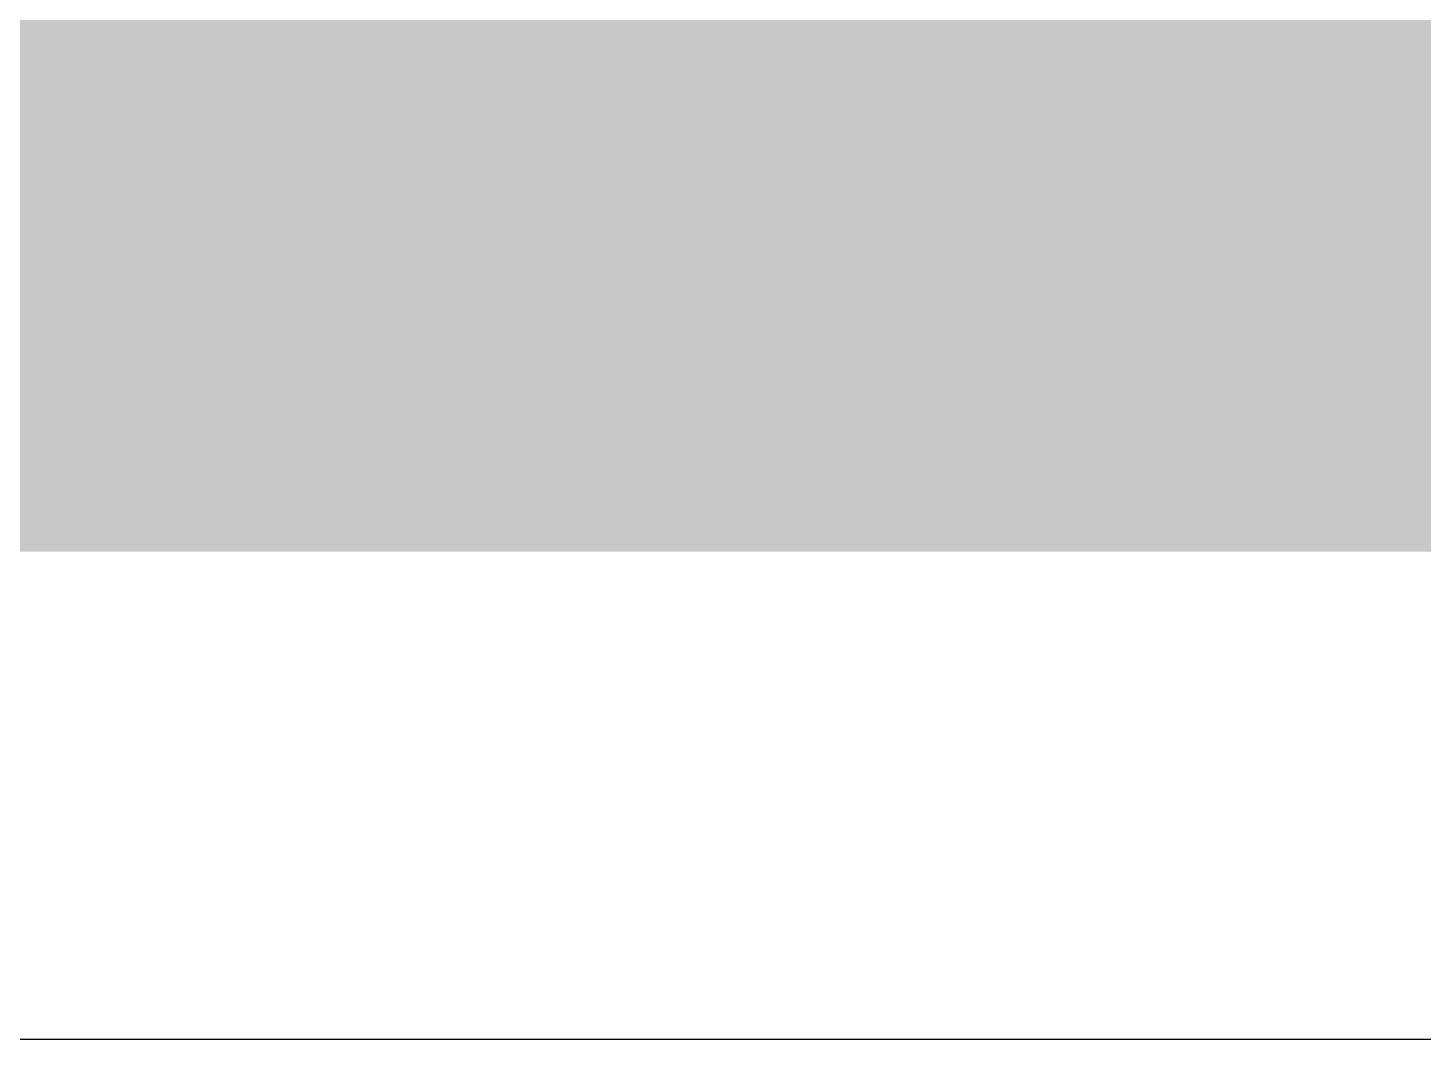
# Model space of a CAD drawing. Header units: millimetres. Extents: x 118878 to 201916, y 10986 to 20993.
# Drawn here: x 195921 to 197066, y 11963 to 12793 of the extents above; entities that cross this region are included whole.
import ezdxf

# ---------------------------------------------------------------- set-up
doc = ezdxf.new("R2010")
doc.units = ezdxf.units.MM
doc.header["$LTSCALE"] = 100
doc.layers.add('0-hatch', color=253, linetype='Continuous')
doc.layers.add('3', color=3, linetype='Continuous')

msp = doc.modelspace()

# ---------------------------------------------------------------- hatches: boundary and pattern name
at = {"layer": '0-hatch'}
h = msp.add_hatch(dxfattribs=at)
h.set_pattern_fill('AR-PARQ1', color=253, scale=0.2, angle=45)
h.paths.add_polyline_path([(197916, 12863), (197346, 12863), (197346, 12813), (197306, 12813), (197306, 12863), (197126, 12863), (197126, 12813), (196926, 12813), (196666, 12813), (196466, 12813), (196146, 12813), (195946, 12813), (195946, 12863), (195467.4, 12863), (195467.4, 12862.6), (195482.7, 12842.3), (195451.9, 12842.3), (195467.3, 12862.8), (195467.1, 12863), (195184.1, 12863), (194916, 12863), (194916, 12363), (197916, 12363)])
h.paths.add_polyline_path([(195482.7, 12792.3), (195451.9, 12792.3), (195467.3, 12812.8), (195467.1, 12813), (195467.4, 12813), (195467.4, 12812.6)], flags=16)
h.paths.add_polyline_path([(195161.1, 12825.3), (195161.1, 12850.7), (195143.1, 12850.7), (195143.1, 12825.3)], flags=24)
h.paths.add_polyline_path([(195313.9, 12824.9), (195187.7, 12824.9), (195187.7, 12868.2), (195313.9, 12868.2)], flags=9)
h.paths.add_polyline_path([(195352.4, 12768), (195236.5, 12768), (195236.5, 12811.3), (195352.4, 12811.3)], flags=24)
h.paths.add_polyline_path([(195375.1, 12758.1), (195491.1, 12758.1), (195491.1, 12794.8), (195375.1, 12794.8)], flags=24)
h.paths.add_polyline_path([(195375.1, 12803.1), (195491.1, 12803.1), (195491.1, 12839.8), (195375.1, 12839.8)], flags=24)

# ---------------------------------------------------------------- linework, layer by layer
at = {"layer": '3'}
msp.add_lwpolyline([(194916, 11963), (197916, 11963), (197916, 14963), (194916, 14963)], close=True, dxfattribs=at)

doc.saveas('drawing.dxf')
